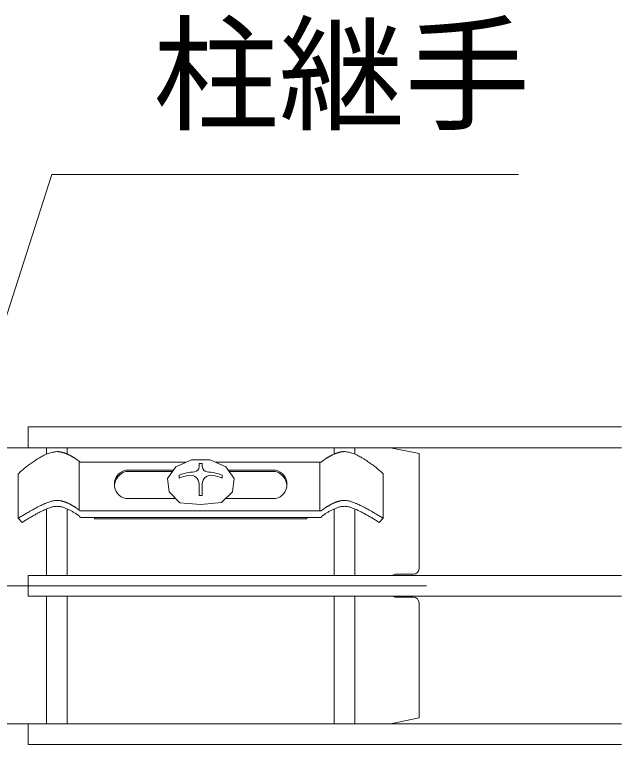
# Model space of a CAD drawing. Units: millimetres, scale not verified. Extents: x -4200 to 4200, y -2970 to 2970.
# Drawn here: x 2876.8 to 3193.5, y 1407.5 to 1788.4 of the extents above; entities that cross this region are included whole.
import ezdxf
from ezdxf.enums import TextEntityAlignment as Align

# ---------------------------------------------------------------- set-up
doc = ezdxf.new("R2010")
doc.units = ezdxf.units.MM
doc.header["$LTSCALE"] = 10
doc.linetypes.add('USER1', pattern=[50.8, 31.75, -6.35, 6.35, -6.35])
for name, color, linetype, lineweight in [('0-9_D-BMK', 2, 'USER1', 13), ('0-A_D-STR2', 7, 'Continuous', 13), ('0-B_D-STR3', 3, 'Continuous', 13), ('0-D_D-STR-TXT', 7, 'Continuous', 13)]:
    doc.layers.add(name, color=color, linetype=linetype, lineweight=lineweight)
doc.styles.add('ＭＳ ゴシック', font='')
doc.styles.get('ＭＳ ゴシック').set_extended_font_data('MS Gothic')

msp = doc.modelspace()

# ---------------------------------------------------------------- linework, layer by layer
at = {"layer": '0-9_D-BMK'}
msp.add_line((3091.8, 1490.36), (2634.6, 1490.36), dxfattribs=at)
at = {"layer": '0-A_D-STR2'}
for p, q in [((3193.5, 1573.19), (2883.9, 1573.19)), ((2883.9, 1573.19), (2883.9, 1562.39)), ((3193.5, 1562.39), (2883.9, 1562.39)), ((2893.5, 1559.05), (2893.5, 1562.39)), ((2904.3, 1559.03), (2904.3, 1562.39)), ((3043.5, 1559.03), (3043.5, 1562.39)), ((3054.3, 1559.05), (3054.3, 1562.39)), ((2893.5, 1495.76), (2893.5, 1530.41)), ((2904.3, 1495.76), (2904.3, 1530.39)), ((3043.5, 1495.76), (3043.5, 1530.39)), ((3054.3, 1495.76), (3054.3, 1530.41)), ((2883.9, 1495.76), (2883.9, 1484.96)), ((3193.5, 1484.96), (2883.9, 1484.96)), ((2893.5, 1418.34), (2893.5, 1484.96)), ((2904.3, 1418.34), (2904.3, 1484.96)), ((3043.5, 1418.34), (3043.5, 1484.96)), ((3054.3, 1418.34), (3054.3, 1484.96)), ((3193.5, 1418.34), (2883.9, 1418.34)), ((2883.9, 1418.34), (2883.9, 1407.54)), ((3193.5, 1407.54), (2883.9, 1407.54))]:
    msp.add_line(p, q, dxfattribs=at)
msp.add_lwpolyline([(3193.5, 1495.76), (2883.9, 1495.76), (2883.9, 1484.96)], dxfattribs=at)
at = {"layer": '0-B_D-STR3'}
for p, q in [((2893.5, 1562.36), (2810.56, 1562.36)), ((2904.3, 1562.36), (3043.5, 1562.36)), ((3054.3, 1562.36), (3072.9, 1562.36)), ((3087.9, 1559.36), (3072.9, 1562.36)), ((3087.9, 1499.36), (3087.9, 1559.36)), ((2910.53, 1529.8), (2910.53, 1554.81)), ((2966.36, 1554.86), (2911.05, 1554.86)), ((2969.15, 1556.09), (2960.94, 1552.45)), ((2978.78, 1556.09), (2969.15, 1556.09)), ((2973.05, 1554.15), (2973.05, 1552.49)), ((2974.76, 1554.15), (2973.05, 1554.15)), ((2974.76, 1554.15), (2973.05, 1554.15)), ((2974.76, 1554.15), (2974.76, 1552.49)), ((3036.69, 1554.81), (2981.67, 1554.81)), ((3036.1, 1529.35), (3036.1, 1554.81)), ((2959.7, 1550.68), (2934.87, 1550.68)), ((2960.94, 1552.45), (2956.59, 1546.24)), ((3012.94, 1550.68), (2988.23, 1550.68)), ((2959.22, 1550), (2934.87, 1550)), ((2962.65, 1548.06), (2962.65, 1546.56)), ((2985.16, 1548.06), (2985.16, 1546.56)), ((3012.94, 1550), (2988.7, 1550)), ((2973.05, 1543.48), (2973.05, 1537.41)), ((2990.54, 1539.3), (2991.34, 1546.24)), ((2984.82, 1533.7), (2990.54, 1539.3)), ((2960.93, 1535.83), (2934.87, 1535.83)), ((3012.94, 1535.83), (2987, 1535.83)), ((2963.1, 1533.69), (2973.96, 1532.66)), ((2973.96, 1532.66), (2984.82, 1533.7)), ((2911.12, 1529.35), (3036.68, 1529.35)), ((2911.28, 1525.96), (3036.53, 1525.96)), ((2918.49, 1525.32), (2918.49, 1525.96)), ((3029.32, 1525.32), (2918.49, 1525.32)), ((3029.32, 1525.32), (3029.32, 1525.96)), ((3084.9, 1496.36), (3075.9, 1496.36)), ((3084.9, 1484.36), (3075.9, 1484.36)), ((3087.9, 1421.36), (3087.9, 1481.36)), ((3072.9, 1418.36), (3087.9, 1421.36)), ((2893.5, 1418.36), (2841.64, 1418.36)), ((3043.5, 1418.36), (2904.3, 1418.36)), ((3072.9, 1418.36), (3054.3, 1418.36))]:
    msp.add_line(p, q, dxfattribs=at)
for points in [[(2878.65, 1548.75), (2879.08, 1549.15), (2879.5, 1549.55), (2879.93, 1549.94), (2880.35, 1550.33), (2880.79, 1550.71), (2881.22, 1551.09), (2881.55, 1551.36), (2882.11, 1551.83), (2882.57, 1552.19), (2883.02, 1552.54), (2883.49, 1552.89), (2883.95, 1553.23), (2884.42, 1553.57), (2885.02, 1554), (2885.36, 1554.24), (2885.84, 1554.57), (2886.31, 1554.9), (2886.79, 1555.23), (2887.27, 1555.56), (2887.75, 1555.87), (2888.24, 1556.19), (2888.73, 1556.5), (2889.15, 1556.76), (2889.71, 1557.1), (2890.21, 1557.39), (2890.72, 1557.68), (2891.22, 1557.95), (2891.74, 1558.22), (2892.26, 1558.48), (2892.85, 1558.76), (2893.31, 1558.97), (2893.84, 1559.19), (2894.38, 1559.4), (2894.93, 1559.59), (2895.48, 1559.76), (2895.85, 1559.86), (2896.61, 1560.02), (2897.18, 1560.11), (2897.75, 1560.19)], [(2897.75, 1560.19), (2898.33, 1560.26), (2898.9, 1560.33)], [(2903.19, 1559.47), (2903.03, 1559.53), (2902.87, 1559.58), (2902.71, 1559.63), (2902.54, 1559.69), (2902.37, 1559.74), (2902.2, 1559.79), (2902.02, 1559.84), (2901.84, 1559.9), (2901.65, 1559.95), (2901.46, 1559.99), (2901.27, 1560.04), (2901.08, 1560.08), (2900.89, 1560.13), (2900.69, 1560.17), (2900.49, 1560.2), (2900.29, 1560.23), (2900.09, 1560.26), (2899.9, 1560.28), (2899.7, 1560.3), (2899.5, 1560.32), (2899.3, 1560.33), (2899.1, 1560.33), (2899, 1560.33), (2898.9, 1560.33)], [(2908.78, 1556.53), (2908.75, 1556.55), (2908.72, 1556.57), (2908.7, 1556.58), (2908.67, 1556.6), (2908.65, 1556.61), (2908.6, 1556.64), (2908.51, 1556.7), (2908.34, 1556.8), (2908.17, 1556.9), (2908, 1557.01), (2907.84, 1557.1), (2907.68, 1557.2), (2907.52, 1557.3), (2907.37, 1557.39), (2907.21, 1557.48), (2907.07, 1557.57), (2906.92, 1557.65), (2906.78, 1557.74), (2906.63, 1557.82), (2906.49, 1557.9), (2906.35, 1557.98), (2906.22, 1558.06), (2906.08, 1558.14), (2905.95, 1558.21), (2905.81, 1558.29), (2905.55, 1558.43), (2905.28, 1558.57), (2905.02, 1558.7), (2904.75, 1558.83), (2904.48, 1558.95), (2904.35, 1559.01), (2904.21, 1559.07), (2904.07, 1559.13), (2903.93, 1559.19), (2903.78, 1559.25), (2903.64, 1559.3), (2903.49, 1559.36), (2903.34, 1559.42), (2903.19, 1559.47)], [(3038.98, 1556.5), (3039.01, 1556.52), (3039.05, 1556.54), (3039.08, 1556.56), (3039.1, 1556.58), (3039.13, 1556.6), (3039.15, 1556.61), (3039.2, 1556.64), (3039.29, 1556.69), (3039.46, 1556.8), (3039.63, 1556.9), (3039.8, 1557), (3039.97, 1557.1), (3040.13, 1557.2), (3040.28, 1557.29), (3040.44, 1557.39), (3040.59, 1557.48), (3040.74, 1557.57), (3040.88, 1557.65), (3041.03, 1557.74), (3041.17, 1557.82), (3041.31, 1557.9), (3041.45, 1557.98), (3041.59, 1558.06), (3041.72, 1558.14), (3041.86, 1558.21), (3041.99, 1558.28), (3042.26, 1558.43), (3042.52, 1558.56), (3042.79, 1558.7), (3043.05, 1558.83), (3043.32, 1558.95), (3043.46, 1559.01), (3043.6, 1559.07), (3043.74, 1559.13), (3043.88, 1559.19), (3044.02, 1559.25), (3044.17, 1559.3), (3044.32, 1559.36), (3044.47, 1559.42)], [(3044.47, 1559.42), (3044.62, 1559.47), (3044.78, 1559.53), (3044.94, 1559.58), (3045.1, 1559.63), (3045.27, 1559.69), (3045.44, 1559.74), (3045.61, 1559.79), (3045.79, 1559.84), (3045.97, 1559.9), (3046.15, 1559.95), (3046.34, 1559.99), (3046.53, 1560.04), (3046.73, 1560.08), (3046.92, 1560.13), (3047.12, 1560.16), (3047.31, 1560.2), (3047.51, 1560.23), (3047.71, 1560.26), (3047.91, 1560.28), (3048.11, 1560.3), (3048.31, 1560.32), (3048.51, 1560.33), (3048.71, 1560.33), (3048.81, 1560.33), (3048.9, 1560.33)], [(3050.06, 1560.19), (3049.48, 1560.26), (3048.9, 1560.33)], [(3069.15, 1548.75), (3068.73, 1549.15), (3068.31, 1549.54), (3067.88, 1549.94), (3067.45, 1550.33), (3067.02, 1550.71), (3066.59, 1551.09), (3066.26, 1551.36), (3065.69, 1551.83), (3065.24, 1552.19), (3064.78, 1552.54), (3064.32, 1552.89), (3063.85, 1553.23), (3063.39, 1553.57), (3062.79, 1554), (3062.44, 1554.24), (3061.97, 1554.57), (3061.49, 1554.9), (3061.02, 1555.23), (3060.54, 1555.56), (3060.06, 1555.87), (3059.57, 1556.19), (3059.08, 1556.5), (3058.66, 1556.76), (3058.09, 1557.1), (3057.6, 1557.39), (3057.09, 1557.68), (3056.58, 1557.95), (3056.07, 1558.22), (3055.55, 1558.48), (3054.96, 1558.76), (3054.5, 1558.97), (3053.96, 1559.19), (3053.42, 1559.4), (3052.88, 1559.59), (3052.32, 1559.76), (3051.96, 1559.86), (3051.2, 1560.02), (3050.63, 1560.11), (3050.06, 1560.19)], [(2911.05, 1554.86), (2910.95, 1554.94), (2910.84, 1555.02), (2910.74, 1555.09), (2910.64, 1555.17), (2910.55, 1555.24), (2910.46, 1555.31), (2910.37, 1555.37), (2910.28, 1555.44), (2910.2, 1555.5), (2910.12, 1555.56), (2910.05, 1555.61), (2909.97, 1555.67), (2909.9, 1555.72), (2909.83, 1555.77), (2909.77, 1555.82), (2909.71, 1555.87), (2909.65, 1555.91), (2909.59, 1555.95), (2909.53, 1555.99), (2909.48, 1556.03), (2909.43, 1556.07), (2909.38, 1556.1), (2909.34, 1556.14), (2909.29, 1556.17), (2909.25, 1556.2), (2909.21, 1556.23), (2909.17, 1556.26), (2909.14, 1556.28), (2909.1, 1556.31), (2909.07, 1556.33), (2909.04, 1556.35), (2909.01, 1556.37), (2908.98, 1556.39), (2908.95, 1556.41), (2908.93, 1556.43), (2908.9, 1556.45), (2908.86, 1556.48), (2908.82, 1556.5), (2908.78, 1556.53)], [(2991.34, 1546.24), (2986.99, 1552.45), (2978.78, 1556.09)], [(3036.69, 1554.81), (3036.8, 1554.89), (3036.91, 1554.97), (3037.01, 1555.05), (3037.11, 1555.13), (3037.21, 1555.2), (3037.3, 1555.27), (3037.39, 1555.34), (3037.48, 1555.4), (3037.56, 1555.46), (3037.64, 1555.52), (3037.72, 1555.58), (3037.79, 1555.64), (3037.87, 1555.69), (3037.94, 1555.74), (3038, 1555.79), (3038.07, 1555.84), (3038.13, 1555.89), (3038.19, 1555.93), (3038.24, 1555.97), (3038.3, 1556.01), (3038.35, 1556.05), (3038.4, 1556.08), (3038.45, 1556.12), (3038.49, 1556.15), (3038.53, 1556.18), (3038.57, 1556.21), (3038.61, 1556.24), (3038.65, 1556.27), (3038.69, 1556.29), (3038.72, 1556.32), (3038.75, 1556.34), (3038.78, 1556.36), (3038.81, 1556.38), (3038.84, 1556.4), (3038.87, 1556.42), (3038.89, 1556.44), (3038.91, 1556.45), (3038.94, 1556.47), (3038.98, 1556.5)], [(2878.65, 1548.75), (2878.65, 1525.56), (2880.74, 1523.3)], [(3069.15, 1548.75), (3069.15, 1525.56), (3067.07, 1523.3)], [(2956.59, 1546.24), (2957.39, 1539.3), (2963.1, 1533.69)], [(2974.76, 1543.48), (2974.76, 1537.41), (2973.05, 1537.41)], [(2878.65, 1525.56), (2879.12, 1525.85), (2879.59, 1526.14), (2880.06, 1526.42), (2880.52, 1526.71), (2880.99, 1526.99), (2881.41, 1527.24), (2881.94, 1527.55), (2882.41, 1527.83), (2882.88, 1528.1), (2883.36, 1528.38), (2883.83, 1528.65), (2884.31, 1528.92), (2884.78, 1529.2), (2885.09, 1529.37), (2885.73, 1529.74), (2886.21, 1530.01), (2886.69, 1530.28), (2887.17, 1530.55), (2887.65, 1530.82), (2888.13, 1531.08), (2888.61, 1531.33), (2888.93, 1531.49), (2889.59, 1531.82), (2890.08, 1532.06), (2890.58, 1532.29), (2891.08, 1532.52), (2891.58, 1532.75), (2892.08, 1532.97), (2892.58, 1533.19), (2892.85, 1533.3), (2893.59, 1533.62), (2894.1, 1533.83), (2894.62, 1534.02), (2895.14, 1534.2), (2895.85, 1534.4), (2896.19, 1534.48), (2896.72, 1534.59), (2897.27, 1534.68), (2897.81, 1534.75)], [(2880.74, 1523.3), (2881.14, 1523.58), (2881.55, 1523.86), (2881.96, 1524.14), (2882.37, 1524.41), (2882.79, 1524.69), (2883.2, 1524.94), (2883.62, 1525.2), (2884.04, 1525.45), (2884.47, 1525.7), (2884.9, 1525.95), (2885.33, 1526.2), (2885.74, 1526.43), (2886.18, 1526.69), (2886.61, 1526.94), (2887.04, 1527.18), (2887.47, 1527.43), (2887.9, 1527.67), (2888.33, 1527.91), (2888.77, 1528.14), (2889.2, 1528.38), (2889.63, 1528.6), (2890.08, 1528.83), (2890.52, 1529.04), (2890.97, 1529.26), (2891.41, 1529.47), (2891.86, 1529.67), (2892.31, 1529.88), (2892.76, 1530.08), (2893.26, 1530.3), (2893.67, 1530.49), (2894.12, 1530.69), (2894.58, 1530.88), (2895.05, 1531.06), (2895.51, 1531.23), (2895.98, 1531.38), (2896.46, 1531.5), (2896.74, 1531.56), (2897.42, 1531.67), (2897.91, 1531.72)], [(2897.81, 1534.75), (2898.36, 1534.81), (2898.9, 1534.87)], [(2897.91, 1531.72), (2898.41, 1531.76), (2898.9, 1531.8)], [(2903.34, 1533.96), (2903.19, 1534.01), (2903.03, 1534.07), (2902.87, 1534.12), (2902.71, 1534.18), (2902.54, 1534.23), (2902.37, 1534.28), (2902.2, 1534.34), (2902.02, 1534.39), (2901.84, 1534.44), (2901.65, 1534.49), (2901.46, 1534.54), (2901.27, 1534.58), (2901.08, 1534.63), (2900.89, 1534.67), (2900.69, 1534.71), (2900.49, 1534.74), (2900.29, 1534.78), (2900.1, 1534.8), (2899.9, 1534.83), (2899.7, 1534.85), (2899.5, 1534.86), (2899.3, 1534.87), (2899.1, 1534.87), (2899, 1534.87), (2898.9, 1534.87)], [(2911.28, 1525.96), (2911.06, 1526.18), (2910.87, 1526.37), (2910.66, 1526.56), (2910.44, 1526.75), (2910.2, 1526.95), (2909.95, 1527.15), (2909.68, 1527.36), (2909.39, 1527.57), (2909.09, 1527.78), (2908.77, 1527.98), (2908.45, 1528.19), (2908.11, 1528.4), (2907.77, 1528.61), (2907.41, 1528.81), (2907.05, 1529.01), (2906.68, 1529.21), (2906.3, 1529.41), (2905.92, 1529.61), (2905.54, 1529.8), (2905.14, 1529.99), (2904.75, 1530.18), (2904.35, 1530.37), (2903.96, 1530.55), (2903.56, 1530.73), (2903.15, 1530.9), (2902.74, 1531.07), (2902.33, 1531.21), (2901.92, 1531.35), (2901.5, 1531.46), (2901.08, 1531.56), (2900.65, 1531.64), (2900.21, 1531.69), (2899.78, 1531.73), (2899.34, 1531.77), (2898.9, 1531.8)], [(2908.83, 1531.04), (2908.79, 1531.06), (2908.76, 1531.09), (2908.73, 1531.11), (2908.7, 1531.12), (2908.68, 1531.14), (2908.65, 1531.15), (2908.61, 1531.18), (2908.52, 1531.24), (2908.34, 1531.34), (2908.17, 1531.45), (2908.01, 1531.55), (2907.84, 1531.65), (2907.68, 1531.74), (2907.52, 1531.84), (2907.37, 1531.93), (2907.22, 1532.02), (2907.07, 1532.11), (2906.92, 1532.2), (2906.78, 1532.28), (2906.64, 1532.36), (2906.5, 1532.45), (2906.36, 1532.52), (2906.22, 1532.6), (2906.08, 1532.68), (2905.95, 1532.75), (2905.82, 1532.83), (2905.55, 1532.97), (2905.29, 1533.11), (2905.02, 1533.24), (2904.75, 1533.37), (2904.48, 1533.49), (2904.35, 1533.55), (2904.21, 1533.61), (2904.07, 1533.67), (2903.93, 1533.73), (2903.79, 1533.79), (2903.64, 1533.85), (2903.49, 1533.9), (2903.34, 1533.96)], [(3036.53, 1525.96), (3036.75, 1526.18), (3036.94, 1526.37), (3037.14, 1526.55), (3037.36, 1526.75), (3037.6, 1526.95), (3037.86, 1527.15), (3038.13, 1527.36), (3038.42, 1527.57), (3038.72, 1527.78), (3039.03, 1527.98), (3039.36, 1528.19), (3039.7, 1528.4), (3040.04, 1528.61), (3040.4, 1528.81), (3040.76, 1529.01), (3041.13, 1529.21), (3041.5, 1529.41), (3041.89, 1529.61), (3042.27, 1529.8), (3042.66, 1529.99), (3043.06, 1530.18), (3043.45, 1530.37), (3043.85, 1530.55), (3044.25, 1530.73), (3044.66, 1530.9), (3045.06, 1531.07), (3045.47, 1531.21), (3045.89, 1531.35), (3046.31, 1531.46), (3046.73, 1531.56), (3047.16, 1531.64), (3047.59, 1531.69), (3048.03, 1531.73), (3048.47, 1531.77), (3048.9, 1531.8)], [(3038.98, 1531.04), (3039.01, 1531.06), (3039.05, 1531.09), (3039.08, 1531.11), (3039.1, 1531.12), (3039.13, 1531.14), (3039.15, 1531.15), (3039.2, 1531.18), (3039.29, 1531.24), (3039.46, 1531.34), (3039.63, 1531.45), (3039.8, 1531.55), (3039.97, 1531.65), (3040.13, 1531.74), (3040.28, 1531.84), (3040.44, 1531.93), (3040.59, 1532.02), (3040.74, 1532.11), (3040.88, 1532.2), (3041.03, 1532.28), (3041.17, 1532.36), (3041.31, 1532.45), (3041.45, 1532.52), (3041.59, 1532.6), (3041.72, 1532.68), (3041.86, 1532.75), (3041.99, 1532.83), (3042.26, 1532.97), (3042.52, 1533.11), (3042.79, 1533.24), (3043.05, 1533.37), (3043.32, 1533.49), (3043.46, 1533.55), (3043.6, 1533.61), (3043.74, 1533.67), (3043.88, 1533.73), (3044.02, 1533.79), (3044.17, 1533.85), (3044.32, 1533.9), (3044.47, 1533.96)], [(3044.47, 1533.96), (3044.62, 1534.01), (3044.78, 1534.07), (3044.94, 1534.12), (3045.1, 1534.18), (3045.27, 1534.23), (3045.44, 1534.28), (3045.61, 1534.34), (3045.79, 1534.39), (3045.97, 1534.44), (3046.15, 1534.49), (3046.34, 1534.54), (3046.53, 1534.58), (3046.73, 1534.63), (3046.92, 1534.67), (3047.12, 1534.71), (3047.31, 1534.74), (3047.51, 1534.78), (3047.71, 1534.8), (3047.91, 1534.83), (3048.11, 1534.85), (3048.31, 1534.86), (3048.51, 1534.87), (3048.71, 1534.87), (3048.81, 1534.87), (3048.9, 1534.87)], [(3050, 1534.75), (3049.45, 1534.81), (3048.9, 1534.87)], [(3049.89, 1531.72), (3049.4, 1531.76), (3048.9, 1531.8)], [(3067.07, 1523.3), (3066.67, 1523.58), (3066.26, 1523.86), (3065.85, 1524.14), (3065.44, 1524.41), (3065.02, 1524.69), (3064.61, 1524.94), (3064.19, 1525.2), (3063.76, 1525.45), (3063.34, 1525.7), (3062.91, 1525.95), (3062.48, 1526.2), (3062.07, 1526.43), (3061.62, 1526.69), (3061.19, 1526.94), (3060.77, 1527.18), (3060.34, 1527.43), (3059.9, 1527.67), (3059.47, 1527.91), (3059.04, 1528.14), (3058.6, 1528.38), (3058.18, 1528.6), (3057.73, 1528.83), (3057.29, 1529.04), (3056.84, 1529.26), (3056.39, 1529.47), (3055.95, 1529.67), (3055.5, 1529.88), (3055.05, 1530.08), (3054.55, 1530.3), (3054.14, 1530.49), (3053.68, 1530.69), (3053.22, 1530.88), (3052.76, 1531.06), (3052.3, 1531.23), (3051.83, 1531.38), (3051.35, 1531.5), (3051.06, 1531.56), (3050.38, 1531.67), (3049.89, 1531.72)], [(3069.15, 1525.56), (3068.69, 1525.85), (3068.22, 1526.14), (3067.75, 1526.42), (3067.28, 1526.71), (3066.81, 1526.99), (3066.39, 1527.24), (3065.87, 1527.55), (3065.4, 1527.83), (3064.93, 1528.1), (3064.45, 1528.38), (3063.98, 1528.65), (3063.5, 1528.92), (3063.03, 1529.2), (3062.72, 1529.37), (3062.07, 1529.74), (3061.6, 1530.01), (3061.12, 1530.28), (3060.64, 1530.55), (3060.16, 1530.82), (3059.68, 1531.08), (3059.2, 1531.33), (3058.88, 1531.49), (3058.22, 1531.82), (3057.72, 1532.06), (3057.23, 1532.29), (3056.73, 1532.52), (3056.23, 1532.75), (3055.73, 1532.97), (3055.23, 1533.19), (3054.96, 1533.3), (3054.21, 1533.62), (3053.7, 1533.83), (3053.19, 1534.02), (3052.67, 1534.2), (3051.96, 1534.4), (3051.62, 1534.48), (3051.08, 1534.59), (3050.54, 1534.68), (3050, 1534.75)], [(2911.12, 1529.35), (2911.01, 1529.44), (2910.9, 1529.52), (2910.8, 1529.6), (2910.7, 1529.67), (2910.6, 1529.74), (2910.51, 1529.81), (2910.42, 1529.88), (2910.33, 1529.95), (2910.25, 1530.01), (2910.17, 1530.07), (2910.09, 1530.13), (2910.01, 1530.18), (2909.94, 1530.24), (2909.87, 1530.29), (2909.8, 1530.34), (2909.74, 1530.38), (2909.68, 1530.43), (2909.62, 1530.47), (2909.56, 1530.52), (2909.51, 1530.55), (2909.46, 1530.59), (2909.41, 1530.63), (2909.36, 1530.66), (2909.32, 1530.7), (2909.27, 1530.73), (2909.23, 1530.76), (2909.19, 1530.79), (2909.16, 1530.81), (2909.12, 1530.84), (2909.09, 1530.86), (2909.05, 1530.88), (2909.02, 1530.91), (2909, 1530.93), (2908.97, 1530.95), (2908.94, 1530.96), (2908.92, 1530.98), (2908.89, 1531), (2908.87, 1531.01), (2908.83, 1531.04)], [(3036.69, 1529.35), (3036.8, 1529.44), (3036.91, 1529.52), (3037.01, 1529.6), (3037.11, 1529.67), (3037.21, 1529.74), (3037.3, 1529.81), (3037.39, 1529.88), (3037.48, 1529.95), (3037.56, 1530.01), (3037.64, 1530.07), (3037.72, 1530.13), (3037.79, 1530.18), (3037.87, 1530.24), (3037.94, 1530.29), (3038, 1530.34), (3038.07, 1530.38), (3038.13, 1530.43), (3038.19, 1530.47), (3038.24, 1530.52), (3038.3, 1530.55), (3038.35, 1530.59), (3038.4, 1530.63), (3038.45, 1530.66), (3038.49, 1530.7), (3038.53, 1530.73), (3038.57, 1530.76), (3038.61, 1530.79), (3038.65, 1530.81), (3038.69, 1530.84), (3038.72, 1530.86), (3038.75, 1530.88), (3038.78, 1530.91), (3038.81, 1530.93), (3038.84, 1530.95), (3038.87, 1530.96), (3038.89, 1530.98), (3038.91, 1531), (3038.94, 1531.01), (3038.98, 1531.04)]]:
    msp.add_lwpolyline(points, dxfattribs=at)
for centre, radius, start, end in [((2936.48, 1543.25), 7.6, 102.2943, 257.7057), ((2970.35, 1552.49), 2.7, 275.3222, 0.0003), ((2977.46, 1552.49), 2.7, 180, 264.6782), ((3011.32, 1543.25), 7.6, 282.2943, 77.7057), ((2937.2, 1542.03), 8.3, 106.3682, 176.5562), ((2973.66, 1516.93), 33.02, 95.3221, 109.4784), ((2973.66, 1515.43), 33.02, 100.3347, 109.4784), ((2968.55, 1543.48), 4.5, 0.0003, 100.3347), ((2979.26, 1543.48), 4.5, 79.6657, 180), ((2974.15, 1516.93), 33.02, 70.522, 84.6782), ((2974.15, 1515.43), 33.02, 70.522, 79.6657), ((3010.6, 1542.03), 8.3, 3.4438, 73.6318), ((3084.9, 1499.36), 3, 270, 0), ((3075.9, 1493.36), 3, 90, 126.8699), ((3075.9, 1487.36), 3, 233.1301, 270), ((3084.9, 1481.36), 3, 0, 90)]:
    msp.add_arc(centre, radius, start, end, dxfattribs=at)
at = {"layer": '0-D_D-STR-TXT'}
msp.add_lwpolyline([(2851.79, 1588.7), (2845.9, 1548.58), (2858.14, 1586.66), (2896.15, 1704.9), (3139.72, 1704.9)], dxfattribs=at)

# ---------------------------------------------------------------- texts
at = {"layer": '0-D_D-STR-TXT', "style": 'ＭＳ ゴシック'}
msp.add_text('柱継手', height=48.09, dxfattribs=at).set_placement((2949.11, 1718.75), align=Align.BOTTOM_LEFT)

doc.saveas('drawing.dxf')
